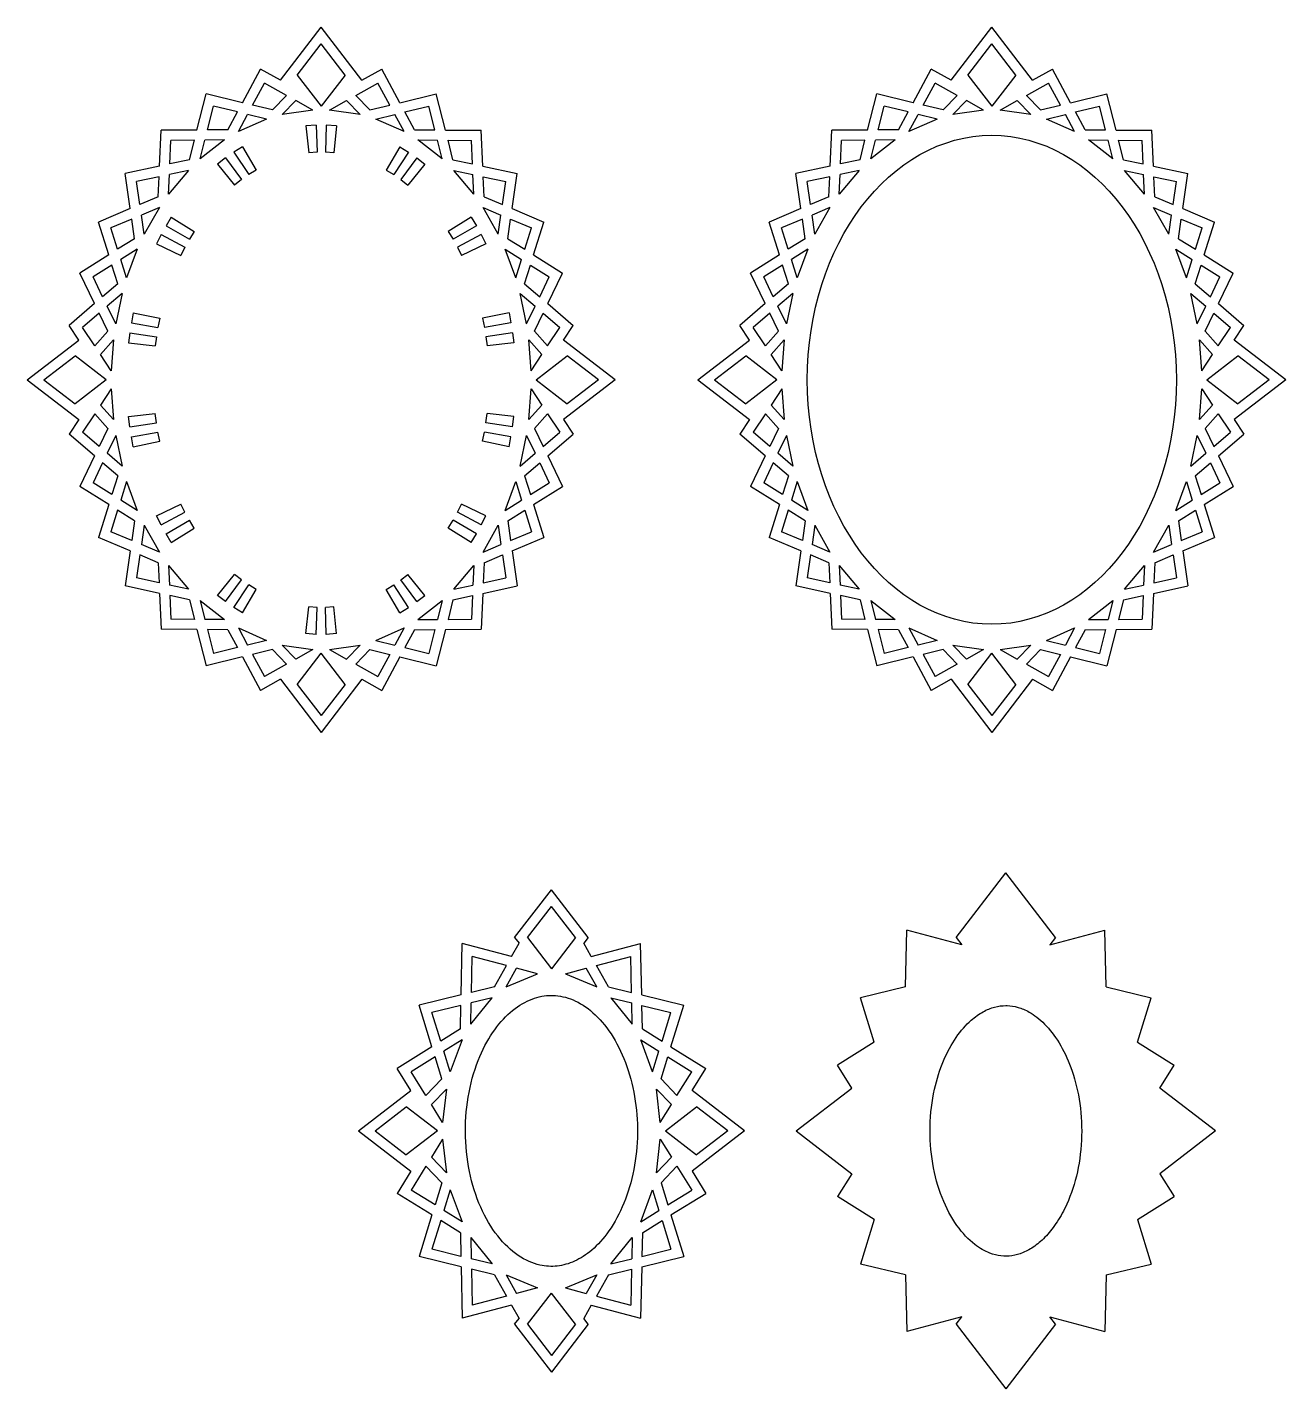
# Model space of a CAD drawing. Extents: x -335 to 183, y -401 to -130.
# Drawn here: x -334.8 to -87.7, y -401 to -133.7 of the extents above; entities that cross this region are included whole.
import ezdxf

# ---------------------------------------------------------------- set-up
doc = ezdxf.new("R2010")
doc.units = 0
doc.layers.get('0').update_dxf_attribs({"linetype": 'CONTINUOUS'})

msp = doc.modelspace()

# ---------------------------------------------------------------- linework, layer by layer
for p, q in [((-285.12, -144.06), (-277.1, -133.66)), ((-269.09, -144.06), (-277.1, -133.66)), ((-153.44, -144.06), (-145.43, -133.66)), ((-137.41, -144.06), (-145.43, -133.66)), ((-281.82, -143.05), (-277.1, -136.93)), ((-272.39, -143.05), (-277.1, -136.93)), ((-150.14, -143.05), (-145.43, -136.93)), ((-140.71, -143.05), (-145.43, -136.93)), ((-292.57, -148.47), (-289, -141.88)), ((-285.12, -144.06), (-289, -141.88)), ((-281.82, -143.05), (-277.1, -149.17)), ((-272.39, -143.05), (-277.1, -149.17)), ((-269.09, -144.06), (-265.21, -141.88)), ((-261.64, -148.47), (-265.21, -141.88)), ((-160.89, -148.47), (-157.33, -141.88)), ((-153.44, -144.06), (-157.33, -141.88)), ((-150.14, -143.05), (-145.43, -149.17)), ((-140.71, -143.05), (-145.43, -149.17)), ((-137.41, -144.06), (-133.53, -141.88)), ((-129.96, -148.47), (-133.53, -141.88)), ((-301.5, -153.84), (-299.69, -146.75)), ((-292.57, -148.47), (-299.69, -146.75)), ((-290.56, -148.96), (-288.21, -144.62)), ((-283.9, -147.03), (-288.21, -144.62)), ((-286.68, -149.9), (-283.9, -147.03)), ((-270.31, -147.03), (-266, -144.62)), ((-267.53, -149.9), (-270.31, -147.03)), ((-263.65, -148.96), (-266, -144.62)), ((-261.64, -148.47), (-254.52, -146.75)), ((-252.71, -153.84), (-254.52, -146.75)), ((-169.82, -153.84), (-168.01, -146.75)), ((-160.89, -148.47), (-168.01, -146.75)), ((-158.88, -148.96), (-156.53, -144.62)), ((-152.22, -147.03), (-156.53, -144.62)), ((-155, -149.9), (-152.22, -147.03)), ((-138.63, -147.03), (-134.32, -144.62)), ((-135.85, -149.9), (-138.63, -147.03)), ((-131.97, -148.96), (-134.32, -144.62)), ((-129.96, -148.47), (-122.84, -146.75)), ((-121.04, -153.84), (-122.84, -146.75)), ((-299.43, -153.82), (-298.24, -149.16)), ((-293.56, -150.29), (-298.24, -149.16)), ((-286.68, -149.9), (-290.56, -148.96)), ((-284.75, -150.79), (-282.1, -148.05)), ((-278.75, -149.92), (-282.1, -148.05)), ((-275.46, -149.92), (-272.11, -148.05)), ((-269.46, -150.79), (-272.11, -148.05)), ((-267.53, -149.9), (-263.65, -148.96)), ((-260.65, -150.29), (-255.97, -149.16)), ((-254.78, -153.82), (-255.97, -149.16)), ((-167.75, -153.82), (-166.56, -149.16)), ((-161.88, -150.29), (-166.56, -149.16)), ((-155, -149.9), (-158.88, -148.96)), ((-153.07, -150.79), (-150.42, -148.05)), ((-147.08, -149.92), (-150.42, -148.05)), ((-143.78, -149.92), (-140.43, -148.05)), ((-137.78, -150.79), (-140.43, -148.05)), ((-135.85, -149.9), (-131.97, -148.96)), ((-128.97, -150.29), (-124.29, -149.16)), ((-123.1, -153.82), (-124.29, -149.16)), ((-295.45, -153.78), (-293.56, -150.29)), ((-293.37, -154.14), (-291.55, -150.78)), ((-287.82, -151.69), (-293.37, -154.14)), ((-287.82, -151.69), (-291.55, -150.78)), ((-278.75, -149.92), (-284.75, -150.79)), ((-269.46, -150.79), (-275.46, -149.92)), ((-266.39, -151.69), (-262.66, -150.78)), ((-260.84, -154.14), (-266.39, -151.69)), ((-260.84, -154.14), (-262.66, -150.78)), ((-258.76, -153.78), (-260.65, -150.29)), ((-163.77, -153.78), (-161.88, -150.29)), ((-161.69, -154.14), (-159.87, -150.78)), ((-156.14, -151.69), (-161.69, -154.14)), ((-156.14, -151.69), (-159.87, -150.78)), ((-147.08, -149.92), (-153.07, -150.79)), ((-137.78, -150.79), (-143.78, -149.92)), ((-134.71, -151.69), (-130.98, -150.78)), ((-129.16, -154.14), (-134.71, -151.69)), ((-129.16, -154.14), (-130.98, -150.78)), ((-127.08, -153.78), (-128.97, -150.29)), ((-308.84, -160.94), (-308.53, -153.9)), ((-301.5, -153.84), (-308.53, -153.9)), ((-295.45, -153.78), (-299.43, -153.82)), ((-278.1, -152.89), (-280.1, -153.03)), ((-280.1, -153.03), (-279.56, -158.3)), ((-278.1, -152.89), (-277.92, -158.19)), ((-276.1, -152.89), (-276.28, -158.19)), ((-274.1, -153.03), (-276.1, -152.89)), ((-274.1, -153.03), (-274.64, -158.3)), ((-258.76, -153.78), (-254.78, -153.82)), ((-252.71, -153.84), (-245.68, -153.9)), ((-245.37, -160.94), (-245.68, -153.9)), ((-177.16, -160.94), (-176.85, -153.9)), ((-169.82, -153.84), (-176.85, -153.9)), ((-163.77, -153.78), (-167.75, -153.82)), ((-127.08, -153.78), (-123.1, -153.82)), ((-121.04, -153.84), (-114, -153.9)), ((-113.69, -160.94), (-114, -153.9)), ((-306.82, -160.51), (-306.62, -155.88)), ((-302.01, -155.84), (-306.62, -155.88)), ((-302.98, -159.67), (-302.01, -155.84)), ((-296.08, -155.79), (-300.88, -159.52)), ((-300.88, -159.52), (-299.94, -155.82)), ((-296.08, -155.79), (-299.94, -155.82)), ((-292.53, -157.11), (-294.24, -158.17)), ((-292.53, -157.11), (-289.88, -161.71)), ((-261.68, -157.11), (-264.32, -161.71)), ((-261.68, -157.11), (-259.97, -158.17)), ((-258.12, -155.79), (-254.27, -155.82)), ((-253.33, -159.52), (-258.12, -155.79)), ((-253.33, -159.52), (-254.27, -155.82)), ((-252.2, -155.84), (-247.59, -155.88)), ((-251.23, -159.67), (-252.2, -155.84)), ((-247.39, -160.51), (-247.59, -155.88)), ((-175.14, -160.51), (-174.94, -155.88)), ((-170.33, -155.84), (-174.94, -155.88)), ((-171.3, -159.67), (-170.33, -155.84)), ((-164.41, -155.79), (-169.2, -159.52)), ((-169.2, -159.52), (-168.26, -155.82)), ((-164.41, -155.79), (-168.26, -155.82)), ((-126.45, -155.79), (-122.59, -155.82)), ((-121.65, -159.52), (-126.45, -155.79)), ((-121.65, -159.52), (-122.59, -155.82)), ((-119.55, -159.67), (-120.53, -155.84)), ((-120.53, -155.84), (-115.92, -155.88)), ((-115.71, -160.51), (-115.92, -155.88)), ((-302.98, -159.67), (-306.82, -160.51)), ((-295.89, -159.31), (-297.47, -160.54)), ((-295.89, -159.31), (-292.74, -163.58)), ((-294.24, -158.17), (-291.34, -162.6)), ((-277.92, -158.19), (-279.56, -158.3)), ((-274.64, -158.3), (-276.28, -158.19)), ((-259.97, -158.17), (-262.87, -162.6)), ((-258.32, -159.31), (-261.46, -163.58)), ((-258.32, -159.31), (-256.74, -160.54)), ((-251.23, -159.67), (-247.39, -160.51)), ((-171.3, -159.67), (-175.14, -160.51)), ((-119.55, -159.67), (-115.71, -160.51)), ((-308.84, -160.94), (-315.59, -162.41)), ((-314.6, -169.28), (-315.59, -162.41)), ((-308.93, -163.01), (-313.34, -163.97)), ((-309.11, -166.96), (-308.93, -163.01)), ((-303.18, -161.76), (-307.08, -166.42)), ((-307.08, -166.42), (-306.91, -162.57)), ((-303.18, -161.76), (-306.91, -162.57)), ((-297.47, -160.54), (-294.1, -164.64)), ((-289.88, -161.71), (-291.34, -162.6)), ((-264.32, -161.71), (-262.87, -162.6)), ((-256.74, -160.54), (-260.1, -164.64)), ((-251.03, -161.76), (-247.3, -162.57)), ((-247.13, -166.42), (-251.03, -161.76)), ((-247.13, -166.42), (-247.3, -162.57)), ((-245.37, -160.94), (-238.62, -162.41)), ((-245.28, -163.01), (-240.87, -163.97)), ((-245.1, -166.96), (-245.28, -163.01)), ((-239.61, -169.28), (-238.62, -162.41)), ((-177.16, -160.94), (-183.91, -162.41)), ((-182.93, -169.28), (-183.91, -162.41)), ((-177.25, -163.01), (-181.66, -163.97)), ((-177.43, -166.96), (-177.25, -163.01)), ((-171.5, -161.76), (-175.4, -166.42)), ((-175.4, -166.42), (-175.23, -162.57)), ((-171.5, -161.76), (-175.23, -162.57)), ((-119.35, -161.76), (-115.62, -162.57)), ((-115.45, -166.42), (-119.35, -161.76)), ((-115.45, -166.42), (-115.62, -162.57)), ((-113.69, -160.94), (-106.95, -162.41)), ((-113.42, -166.96), (-113.6, -163.01)), ((-113.6, -163.01), (-109.19, -163.97)), ((-107.93, -169.28), (-106.95, -162.41)), ((-312.7, -168.48), (-313.34, -163.97)), ((-292.74, -163.58), (-294.1, -164.64)), ((-261.46, -163.58), (-260.1, -164.64)), ((-241.51, -168.48), (-240.87, -163.97)), ((-181.02, -168.48), (-181.66, -163.97)), ((-109.83, -168.48), (-109.19, -163.97)), ((-309.11, -166.96), (-312.7, -168.48)), ((-245.1, -166.96), (-241.51, -168.48)), ((-177.43, -166.96), (-181.02, -168.48)), ((-113.42, -166.96), (-109.83, -168.48)), ((-314.6, -169.28), (-320.84, -171.92)), ((-308.88, -169.04), (-312.41, -170.53)), ((-311.87, -174.31), (-312.41, -170.53)), ((-308.88, -169.04), (-311.87, -174.31)), ((-306.53, -170.93), (-307.57, -172.65)), ((-306.53, -170.93), (-302.06, -173.77)), ((-247.67, -170.93), (-252.15, -173.77)), ((-247.67, -170.93), (-246.64, -172.65)), ((-245.33, -169.04), (-241.8, -170.53)), ((-242.34, -174.31), (-245.33, -169.04)), ((-242.34, -174.31), (-241.8, -170.53)), ((-239.61, -169.28), (-233.37, -171.92)), ((-182.93, -169.28), (-189.16, -171.92)), ((-177.2, -169.04), (-180.73, -170.53)), ((-180.19, -174.31), (-180.73, -170.53)), ((-177.2, -169.04), (-180.19, -174.31)), ((-113.65, -169.04), (-110.13, -170.53)), ((-110.67, -174.31), (-113.65, -169.04)), ((-110.67, -174.31), (-110.13, -170.53)), ((-107.93, -169.28), (-101.69, -171.92)), ((-318.82, -178.37), (-320.84, -171.92)), ((-314.31, -171.33), (-318.39, -173.05)), ((-317.07, -177.27), (-318.39, -173.05)), ((-313.76, -175.2), (-314.31, -171.33)), ((-307.57, -172.65), (-302.98, -175.3)), ((-302.06, -173.77), (-302.98, -175.3)), ((-252.15, -173.77), (-251.22, -175.3)), ((-246.64, -172.65), (-251.22, -175.3)), ((-240.45, -175.2), (-239.9, -171.33)), ((-239.9, -171.33), (-235.82, -173.05)), ((-237.14, -177.27), (-235.82, -173.05)), ((-235.39, -178.37), (-233.37, -171.92)), ((-187.14, -178.37), (-189.16, -171.92)), ((-182.63, -171.33), (-186.71, -173.05)), ((-185.39, -177.27), (-186.71, -173.05)), ((-182.08, -175.2), (-182.63, -171.33)), ((-108.77, -175.2), (-108.22, -171.33)), ((-108.22, -171.33), (-104.14, -173.05)), ((-105.46, -177.27), (-104.14, -173.05)), ((-103.71, -178.37), (-101.69, -171.92)), ((-313.76, -175.2), (-317.07, -177.27)), ((-308.54, -174.39), (-309.44, -176.18)), ((-309.44, -176.18), (-304.67, -178.48)), ((-308.54, -174.39), (-303.85, -176.87)), ((-245.67, -174.39), (-250.35, -176.87)), ((-244.76, -176.18), (-249.54, -178.48)), ((-245.67, -174.39), (-244.76, -176.18)), ((-240.45, -175.2), (-237.14, -177.27)), ((-182.08, -175.2), (-185.39, -177.27)), ((-108.77, -175.2), (-105.46, -177.27)), ((-318.82, -178.37), (-324.48, -181.93)), ((-313.21, -177.21), (-316.45, -179.25)), ((-313.21, -177.21), (-315.31, -182.9)), ((-303.85, -176.87), (-304.67, -178.48)), ((-250.35, -176.87), (-249.54, -178.48)), ((-241, -177.21), (-237.76, -179.25)), ((-238.9, -182.9), (-241, -177.21)), ((-235.39, -178.37), (-229.73, -181.93)), ((-187.14, -178.37), (-192.8, -181.93)), ((-181.53, -177.21), (-184.77, -179.25)), ((-181.53, -177.21), (-183.63, -182.9)), ((-109.32, -177.21), (-106.08, -179.25)), ((-107.22, -182.9), (-109.32, -177.21)), ((-103.71, -178.37), (-98.05, -181.93)), ((-318.2, -180.35), (-321.9, -182.67)), ((-317.04, -184.05), (-318.2, -180.35)), ((-315.31, -182.9), (-316.45, -179.25)), ((-238.9, -182.9), (-237.76, -179.25)), ((-237.16, -184.05), (-236.01, -180.35)), ((-236.01, -180.35), (-232.31, -182.67)), ((-186.52, -180.35), (-190.22, -182.67)), ((-185.37, -184.05), (-186.52, -180.35)), ((-183.63, -182.9), (-184.77, -179.25)), ((-107.22, -182.9), (-106.08, -179.25)), ((-105.49, -184.05), (-104.33, -180.35)), ((-104.33, -180.35), (-100.63, -182.67)), ((-321.59, -187.93), (-324.48, -181.93)), ((-320.01, -186.59), (-321.9, -182.67)), ((-317.04, -184.05), (-320.01, -186.59)), ((-237.16, -184.05), (-234.2, -186.59)), ((-234.2, -186.59), (-232.31, -182.67)), ((-232.62, -187.93), (-229.73, -181.93)), ((-189.91, -187.93), (-192.8, -181.93)), ((-188.34, -186.59), (-190.22, -182.67)), ((-185.37, -184.05), (-188.34, -186.59)), ((-105.49, -184.05), (-102.52, -186.59)), ((-102.52, -186.59), (-100.63, -182.67)), ((-100.95, -187.93), (-98.05, -181.93)), ((-316.19, -185.95), (-319.12, -188.45)), ((-316.19, -185.95), (-317.45, -191.91)), ((-238.02, -185.95), (-235.09, -188.45)), ((-236.76, -191.91), (-238.02, -185.95)), ((-184.51, -185.95), (-187.44, -188.45)), ((-184.51, -185.95), (-185.77, -191.91)), ((-106.34, -185.95), (-103.42, -188.45)), ((-105.08, -191.91), (-106.34, -185.95)), ((-321.59, -187.93), (-326.61, -192.22)), ((-320.69, -189.8), (-323.96, -192.59)), ((-319, -193.31), (-320.69, -189.8)), ((-317.45, -191.91), (-319.12, -188.45)), ((-313.99, -189.74), (-314.37, -191.7)), ((-313.99, -189.74), (-308.8, -190.81)), ((-240.21, -189.74), (-245.4, -190.81)), ((-240.21, -189.74), (-239.84, -191.7)), ((-236.76, -191.91), (-235.09, -188.45)), ((-235.21, -193.31), (-233.52, -189.8)), ((-233.52, -189.8), (-230.25, -192.59)), ((-232.62, -187.93), (-227.6, -192.22)), ((-189.91, -187.93), (-194.93, -192.22)), ((-189.01, -189.8), (-192.28, -192.59)), ((-187.32, -193.31), (-189.01, -189.8)), ((-185.77, -191.91), (-187.44, -188.45)), ((-105.08, -191.91), (-103.42, -188.45)), ((-103.53, -193.31), (-101.84, -189.8)), ((-101.84, -189.8), (-98.57, -192.59)), ((-100.95, -187.93), (-95.93, -192.22)), ((-324.7, -195.09), (-326.61, -192.22)), ((-314.37, -191.7), (-309.15, -192.61)), ((-308.8, -190.81), (-309.15, -192.61)), ((-245.4, -190.81), (-245.06, -192.61)), ((-239.84, -191.7), (-245.06, -192.61)), ((-229.51, -195.09), (-227.6, -192.22)), ((-193.03, -195.09), (-194.93, -192.22)), ((-97.83, -195.09), (-95.93, -192.22)), ((-334.82, -202.89), (-324.7, -195.09)), ((-321.57, -196.2), (-323.96, -192.59)), ((-319, -193.31), (-321.57, -196.2)), ((-317.89, -195.07), (-320.43, -197.92)), ((-317.89, -195.07), (-318.31, -201.12)), ((-314.68, -193.68), (-314.93, -195.66)), ((-314.68, -193.68), (-309.44, -194.43)), ((-309.44, -194.43), (-309.67, -196.25)), ((-239.52, -193.68), (-244.77, -194.43)), ((-244.77, -194.43), (-244.54, -196.25)), ((-239.52, -193.68), (-239.27, -195.66)), ((-236.32, -195.07), (-233.78, -197.92)), ((-235.9, -201.12), (-236.32, -195.07)), ((-235.21, -193.31), (-232.64, -196.2)), ((-232.64, -196.2), (-230.25, -192.59)), ((-219.39, -202.89), (-229.51, -195.09)), ((-203.14, -202.89), (-193.03, -195.09)), ((-189.89, -196.2), (-192.28, -192.59)), ((-187.32, -193.31), (-189.89, -196.2)), ((-186.21, -195.07), (-188.75, -197.92)), ((-186.21, -195.07), (-186.64, -201.12)), ((-104.64, -195.07), (-102.1, -197.92)), ((-104.22, -201.12), (-104.64, -195.07)), ((-103.53, -193.31), (-100.96, -196.2)), ((-100.96, -196.2), (-98.57, -192.59)), ((-87.71, -202.89), (-97.83, -195.09)), ((-314.93, -195.66), (-309.67, -196.25)), ((-239.27, -195.66), (-244.54, -196.25)), ((-331.54, -202.89), (-325.42, -198.17)), ((-319.31, -202.89), (-325.42, -198.17)), ((-318.31, -201.12), (-320.43, -197.92)), ((-235.9, -201.12), (-233.78, -197.92)), ((-234.9, -202.89), (-228.78, -198.17)), ((-222.67, -202.89), (-228.78, -198.17)), ((-199.86, -202.89), (-193.75, -198.17)), ((-187.63, -202.89), (-193.75, -198.17)), ((-186.64, -201.12), (-188.75, -197.92)), ((-104.22, -201.12), (-102.1, -197.92)), ((-103.22, -202.89), (-97.11, -198.17)), ((-90.99, -202.89), (-97.11, -198.17)), ((-334.82, -202.89), (-324.7, -210.68)), ((-331.54, -202.89), (-325.42, -207.6)), ((-319.31, -202.89), (-325.42, -207.6)), ((-234.9, -202.89), (-228.78, -207.6)), ((-219.39, -202.89), (-229.51, -210.68)), ((-222.67, -202.89), (-228.78, -207.6)), ((-203.14, -202.89), (-193.03, -210.68)), ((-199.86, -202.89), (-193.75, -207.6)), ((-187.63, -202.89), (-193.75, -207.6)), ((-103.22, -202.89), (-97.11, -207.6)), ((-87.71, -202.89), (-97.83, -210.68)), ((-90.99, -202.89), (-97.11, -207.6)), ((-318.31, -204.66), (-320.43, -207.85)), ((-318.31, -204.66), (-317.89, -210.7)), ((-236.32, -210.7), (-235.9, -204.66)), ((-235.9, -204.66), (-233.78, -207.85)), ((-186.64, -204.66), (-188.75, -207.85)), ((-186.64, -204.66), (-186.21, -210.7)), ((-104.64, -210.7), (-104.22, -204.66)), ((-104.22, -204.66), (-102.1, -207.85)), ((-317.89, -210.7), (-320.43, -207.85)), ((-236.32, -210.7), (-233.78, -207.85)), ((-186.21, -210.7), (-188.75, -207.85)), ((-104.64, -210.7), (-102.1, -207.85)), ((-324.7, -210.68), (-326.61, -213.55)), ((-321.57, -209.57), (-323.96, -213.18)), ((-319, -212.47), (-321.57, -209.57)), ((-314.93, -210.11), (-309.67, -209.53)), ((-314.68, -212.1), (-314.93, -210.11)), ((-309.44, -211.35), (-309.67, -209.53)), ((-244.77, -211.35), (-244.54, -209.53)), ((-239.27, -210.11), (-244.54, -209.53)), ((-239.52, -212.1), (-239.27, -210.11)), ((-235.21, -212.47), (-232.64, -209.57)), ((-232.64, -209.57), (-230.25, -213.18)), ((-229.51, -210.68), (-227.6, -213.55)), ((-193.03, -210.68), (-194.93, -213.55)), ((-189.89, -209.57), (-192.28, -213.18)), ((-187.32, -212.47), (-189.89, -209.57)), ((-103.53, -212.47), (-100.96, -209.57)), ((-100.96, -209.57), (-98.57, -213.18)), ((-97.83, -210.68), (-95.93, -213.55)), ((-321.59, -217.84), (-326.61, -213.55)), ((-320.69, -215.98), (-323.96, -213.18)), ((-319, -212.47), (-320.69, -215.98)), ((-317.45, -213.86), (-319.12, -217.32)), ((-317.45, -213.86), (-316.19, -219.82)), ((-314.68, -212.1), (-309.44, -211.35)), ((-314.37, -214.07), (-309.15, -213.16)), ((-308.8, -214.96), (-309.15, -213.16)), ((-245.4, -214.96), (-245.06, -213.16)), ((-239.84, -214.07), (-245.06, -213.16)), ((-239.52, -212.1), (-244.77, -211.35)), ((-238.02, -219.82), (-236.76, -213.86)), ((-236.76, -213.86), (-235.09, -217.32)), ((-235.21, -212.47), (-233.52, -215.98)), ((-233.52, -215.98), (-230.25, -213.18)), ((-232.62, -217.84), (-227.6, -213.55)), ((-189.91, -217.84), (-194.93, -213.55)), ((-189.01, -215.98), (-192.28, -213.18)), ((-187.32, -212.47), (-189.01, -215.98)), ((-185.77, -213.86), (-187.44, -217.32)), ((-185.77, -213.86), (-184.51, -219.82)), ((-106.34, -219.82), (-105.08, -213.86)), ((-105.08, -213.86), (-103.42, -217.32)), ((-103.53, -212.47), (-101.84, -215.98)), ((-101.84, -215.98), (-98.57, -213.18)), ((-100.95, -217.84), (-95.93, -213.55)), ((-313.99, -216.04), (-314.37, -214.07)), ((-313.99, -216.04), (-308.8, -214.96)), ((-240.21, -216.04), (-245.4, -214.96)), ((-240.21, -216.04), (-239.84, -214.07)), ((-321.59, -217.84), (-324.48, -223.84)), ((-320.01, -219.18), (-321.9, -223.1)), ((-317.04, -221.72), (-320.01, -219.18)), ((-316.19, -219.82), (-319.12, -217.32)), ((-238.02, -219.82), (-235.09, -217.32)), ((-237.16, -221.72), (-234.2, -219.18)), ((-234.2, -219.18), (-232.31, -223.1)), ((-232.62, -217.84), (-229.73, -223.84)), ((-189.91, -217.84), (-192.8, -223.84)), ((-188.34, -219.18), (-190.22, -223.1)), ((-185.37, -221.72), (-188.34, -219.18)), ((-184.51, -219.82), (-187.44, -217.32)), ((-106.34, -219.82), (-103.42, -217.32)), ((-105.49, -221.72), (-102.52, -219.18)), ((-102.52, -219.18), (-100.63, -223.1)), ((-100.95, -217.84), (-98.05, -223.84)), ((-317.04, -221.72), (-318.2, -225.42)), ((-237.16, -221.72), (-236.01, -225.42)), ((-185.37, -221.72), (-186.52, -225.42)), ((-105.49, -221.72), (-104.33, -225.42)), ((-318.82, -227.4), (-324.48, -223.84)), ((-318.2, -225.42), (-321.9, -223.1)), ((-315.31, -222.88), (-316.45, -226.52)), ((-315.31, -222.88), (-313.21, -228.56)), ((-241, -228.56), (-238.9, -222.88)), ((-238.9, -222.88), (-237.76, -226.52)), ((-236.01, -225.42), (-232.31, -223.1)), ((-235.39, -227.4), (-229.73, -223.84)), ((-187.14, -227.4), (-192.8, -223.84)), ((-186.52, -225.42), (-190.22, -223.1)), ((-183.63, -222.88), (-184.77, -226.52)), ((-183.63, -222.88), (-181.53, -228.56)), ((-109.32, -228.56), (-107.22, -222.88)), ((-107.22, -222.88), (-106.08, -226.52)), ((-104.33, -225.42), (-100.63, -223.1)), ((-103.71, -227.4), (-98.05, -223.84)), ((-313.21, -228.56), (-316.45, -226.52)), ((-241, -228.56), (-237.76, -226.52)), ((-181.53, -228.56), (-184.77, -226.52)), ((-109.32, -228.56), (-106.08, -226.52)), ((-318.82, -227.4), (-320.84, -233.85)), ((-317.07, -228.5), (-318.39, -232.72)), ((-313.76, -230.58), (-317.07, -228.5)), ((-309.44, -229.59), (-304.67, -227.29)), ((-308.54, -231.38), (-309.44, -229.59)), ((-308.54, -231.38), (-303.85, -228.9)), ((-303.85, -228.9), (-304.67, -227.29)), ((-250.35, -228.9), (-249.54, -227.29)), ((-245.67, -231.38), (-250.35, -228.9)), ((-244.76, -229.59), (-249.54, -227.29)), ((-245.67, -231.38), (-244.76, -229.59)), ((-240.45, -230.58), (-237.14, -228.5)), ((-237.14, -228.5), (-235.82, -232.72)), ((-235.39, -227.4), (-233.37, -233.85)), ((-187.14, -227.4), (-189.16, -233.85)), ((-185.39, -228.5), (-186.71, -232.72)), ((-182.08, -230.58), (-185.39, -228.5)), ((-108.77, -230.58), (-105.46, -228.5)), ((-105.46, -228.5), (-104.14, -232.72)), ((-103.71, -227.4), (-101.69, -233.85)), ((-313.76, -230.58), (-314.31, -234.44)), ((-311.87, -231.47), (-312.41, -235.25)), ((-311.87, -231.47), (-308.88, -236.74)), ((-307.57, -233.13), (-302.98, -230.47)), ((-306.53, -234.84), (-302.06, -232)), ((-302.06, -232), (-302.98, -230.47)), ((-252.15, -232), (-251.22, -230.47)), ((-247.67, -234.84), (-252.15, -232)), ((-246.64, -233.13), (-251.22, -230.47)), ((-245.33, -236.74), (-242.34, -231.47)), ((-242.34, -231.47), (-241.8, -235.25)), ((-240.45, -230.58), (-239.9, -234.44)), ((-182.08, -230.58), (-182.63, -234.44)), ((-180.19, -231.47), (-180.73, -235.25)), ((-180.19, -231.47), (-177.2, -236.74)), ((-113.65, -236.74), (-110.67, -231.47)), ((-110.67, -231.47), (-110.13, -235.25)), ((-108.77, -230.58), (-108.22, -234.44)), ((-314.6, -236.49), (-320.84, -233.85)), ((-314.31, -234.44), (-318.39, -232.72)), ((-308.88, -236.74), (-312.41, -235.25)), ((-306.53, -234.84), (-307.57, -233.13)), ((-247.67, -234.84), (-246.64, -233.13)), ((-245.33, -236.74), (-241.8, -235.25)), ((-239.9, -234.44), (-235.82, -232.72)), ((-239.61, -236.49), (-233.37, -233.85)), ((-182.93, -236.49), (-189.16, -233.85)), ((-182.63, -234.44), (-186.71, -232.72)), ((-177.2, -236.74), (-180.73, -235.25)), ((-113.65, -236.74), (-110.13, -235.25)), ((-108.22, -234.44), (-104.14, -232.72)), ((-107.93, -236.49), (-101.69, -233.85)), ((-314.6, -236.49), (-315.59, -243.36)), ((-312.7, -237.29), (-313.34, -241.8)), ((-309.11, -238.81), (-312.7, -237.29)), ((-245.1, -238.81), (-241.51, -237.29)), ((-241.51, -237.29), (-240.87, -241.8)), ((-239.61, -236.49), (-238.62, -243.36)), ((-182.93, -236.49), (-183.91, -243.36)), ((-181.02, -237.29), (-181.66, -241.8)), ((-177.43, -238.81), (-181.02, -237.29)), ((-113.42, -238.81), (-109.83, -237.29)), ((-109.83, -237.29), (-109.19, -241.8)), ((-107.93, -236.49), (-106.95, -243.36)), ((-309.11, -238.81), (-308.93, -242.76)), ((-307.08, -239.35), (-306.91, -243.2)), ((-307.08, -239.35), (-303.18, -244.01)), ((-251.03, -244.01), (-247.13, -239.35)), ((-247.13, -239.35), (-247.3, -243.2)), ((-245.1, -238.81), (-245.28, -242.76)), ((-177.43, -238.81), (-177.25, -242.76)), ((-175.4, -239.35), (-175.23, -243.2)), ((-175.4, -239.35), (-171.5, -244.01)), ((-119.35, -244.01), (-115.45, -239.35)), ((-115.45, -239.35), (-115.62, -243.2)), ((-113.42, -238.81), (-113.6, -242.76)), ((-308.93, -242.76), (-313.34, -241.8)), ((-303.18, -244.01), (-306.91, -243.2)), ((-297.47, -245.23), (-294.1, -241.14)), ((-295.89, -246.46), (-292.74, -242.19)), ((-294.24, -247.61), (-291.34, -243.17)), ((-292.74, -242.19), (-294.1, -241.14)), ((-289.88, -244.07), (-291.34, -243.17)), ((-264.32, -244.07), (-262.87, -243.17)), ((-259.97, -247.61), (-262.87, -243.17)), ((-261.46, -242.19), (-260.1, -241.14)), ((-258.32, -246.46), (-261.46, -242.19)), ((-256.74, -245.23), (-260.1, -241.14)), ((-251.03, -244.01), (-247.3, -243.2)), ((-245.28, -242.76), (-240.87, -241.8)), ((-177.25, -242.76), (-181.66, -241.8)), ((-171.5, -244.01), (-175.23, -243.2)), ((-119.35, -244.01), (-115.62, -243.2)), ((-113.6, -242.76), (-109.19, -241.8)), ((-308.84, -244.83), (-315.59, -243.36)), ((-308.84, -244.83), (-308.53, -251.87)), ((-302.98, -246.1), (-306.82, -245.27)), ((-306.82, -245.27), (-306.62, -249.89)), ((-295.89, -246.46), (-297.47, -245.23)), ((-292.53, -248.66), (-289.88, -244.07)), ((-261.68, -248.66), (-264.32, -244.07)), ((-258.32, -246.46), (-256.74, -245.23)), ((-251.23, -246.1), (-247.39, -245.27)), ((-247.39, -245.27), (-247.59, -249.89)), ((-245.37, -244.83), (-245.68, -251.87)), ((-245.37, -244.83), (-238.62, -243.36)), ((-177.16, -244.83), (-183.91, -243.36)), ((-177.16, -244.83), (-176.85, -251.87)), ((-175.14, -245.27), (-174.94, -249.89)), ((-171.3, -246.1), (-175.14, -245.27)), ((-119.55, -246.1), (-115.71, -245.27)), ((-115.71, -245.27), (-115.92, -249.89)), ((-113.69, -244.83), (-114, -251.87)), ((-113.69, -244.83), (-106.95, -243.36)), ((-302.98, -246.1), (-302.01, -249.93)), ((-300.88, -246.25), (-299.94, -249.95)), ((-300.88, -246.25), (-296.08, -249.98)), ((-292.53, -248.66), (-294.24, -247.61)), ((-280.1, -252.74), (-279.56, -247.47)), ((-277.92, -247.58), (-279.56, -247.47)), ((-278.1, -252.88), (-277.92, -247.58)), ((-274.64, -247.47), (-276.28, -247.58)), ((-276.1, -252.88), (-276.28, -247.58)), ((-274.1, -252.74), (-274.64, -247.47)), ((-261.68, -248.66), (-259.97, -247.61)), ((-258.12, -249.98), (-253.33, -246.25)), ((-253.33, -246.25), (-254.27, -249.95)), ((-251.23, -246.1), (-252.2, -249.93)), ((-171.3, -246.1), (-170.33, -249.93)), ((-169.2, -246.25), (-168.26, -249.95)), ((-169.2, -246.25), (-164.41, -249.98)), ((-126.45, -249.98), (-121.65, -246.25)), ((-121.65, -246.25), (-122.59, -249.95)), ((-119.55, -246.1), (-120.53, -249.93)), ((-302.01, -249.93), (-306.62, -249.89)), ((-296.08, -249.98), (-299.94, -249.95)), ((-258.12, -249.98), (-254.27, -249.95)), ((-252.2, -249.93), (-247.59, -249.89)), ((-170.33, -249.93), (-174.94, -249.89)), ((-164.41, -249.98), (-168.26, -249.95)), ((-126.45, -249.98), (-122.59, -249.95)), ((-120.53, -249.93), (-115.92, -249.89)), ((-301.5, -251.94), (-308.53, -251.87)), ((-301.5, -251.94), (-299.69, -259.03)), ((-299.43, -251.95), (-298.24, -256.62)), ((-295.45, -251.99), (-299.43, -251.95)), ((-295.45, -251.99), (-293.56, -255.48)), ((-293.37, -251.63), (-291.55, -254.99)), ((-293.37, -251.63), (-287.82, -254.09)), ((-278.1, -252.88), (-280.1, -252.74)), ((-274.1, -252.74), (-276.1, -252.88)), ((-266.39, -254.09), (-260.84, -251.63)), ((-260.84, -251.63), (-262.66, -254.99)), ((-258.76, -251.99), (-260.65, -255.48)), ((-258.76, -251.99), (-254.78, -251.95)), ((-254.78, -251.95), (-255.97, -256.62)), ((-252.71, -251.94), (-254.52, -259.03)), ((-252.71, -251.94), (-245.68, -251.87)), ((-169.82, -251.94), (-176.85, -251.87)), ((-169.82, -251.94), (-168.01, -259.03)), ((-167.75, -251.95), (-166.56, -256.62)), ((-163.77, -251.99), (-167.75, -251.95)), ((-163.77, -251.99), (-161.88, -255.48)), ((-161.69, -251.63), (-159.87, -254.99)), ((-161.69, -251.63), (-156.14, -254.09)), ((-134.71, -254.09), (-129.16, -251.63)), ((-129.16, -251.63), (-130.98, -254.99)), ((-127.08, -251.99), (-128.97, -255.48)), ((-127.08, -251.99), (-123.1, -251.95)), ((-123.1, -251.95), (-124.29, -256.62)), ((-121.04, -251.94), (-122.84, -259.03)), ((-121.04, -251.94), (-114, -251.87)), ((-293.56, -255.48), (-298.24, -256.62)), ((-287.82, -254.09), (-291.55, -254.99)), ((-286.68, -255.87), (-290.56, -256.81)), ((-286.68, -255.87), (-283.9, -258.74)), ((-284.75, -254.98), (-282.1, -257.73)), ((-284.75, -254.98), (-278.75, -255.85)), ((-278.75, -255.85), (-282.1, -257.73)), ((-281.82, -262.72), (-277.1, -256.6)), ((-272.39, -262.72), (-277.1, -256.6)), ((-275.46, -255.85), (-269.46, -254.98)), ((-275.46, -255.85), (-272.11, -257.73)), ((-269.46, -254.98), (-272.11, -257.73)), ((-267.53, -255.87), (-270.31, -258.74)), ((-267.53, -255.87), (-263.65, -256.81)), ((-266.39, -254.09), (-262.66, -254.99)), ((-260.65, -255.48), (-255.97, -256.62)), ((-161.88, -255.48), (-166.56, -256.62)), ((-156.14, -254.09), (-159.87, -254.99)), ((-155, -255.87), (-158.88, -256.81)), ((-155, -255.87), (-152.22, -258.74)), ((-153.07, -254.98), (-150.42, -257.73)), ((-153.07, -254.98), (-147.08, -255.85)), ((-147.08, -255.85), (-150.42, -257.73)), ((-150.14, -262.72), (-145.43, -256.6)), ((-140.71, -262.72), (-145.43, -256.6)), ((-143.78, -255.85), (-137.78, -254.98)), ((-143.78, -255.85), (-140.43, -257.73)), ((-137.78, -254.98), (-140.43, -257.73)), ((-135.85, -255.87), (-138.63, -258.74)), ((-135.85, -255.87), (-131.97, -256.81)), ((-134.71, -254.09), (-130.98, -254.99)), ((-128.97, -255.48), (-124.29, -256.62)), ((-292.57, -257.3), (-299.69, -259.03)), ((-292.57, -257.3), (-289, -263.89)), ((-290.56, -256.81), (-288.21, -261.15)), ((-283.9, -258.74), (-288.21, -261.15)), ((-270.31, -258.74), (-266, -261.15)), ((-263.65, -256.81), (-266, -261.15)), ((-261.64, -257.3), (-265.21, -263.89)), ((-261.64, -257.3), (-254.52, -259.03)), ((-160.89, -257.3), (-168.01, -259.03)), ((-160.89, -257.3), (-157.33, -263.89)), ((-158.88, -256.81), (-156.53, -261.15)), ((-152.22, -258.74), (-156.53, -261.15)), ((-138.63, -258.74), (-134.32, -261.15)), ((-131.97, -256.81), (-134.32, -261.15)), ((-129.96, -257.3), (-133.53, -263.89)), ((-129.96, -257.3), (-122.84, -259.03)), ((-285.12, -261.71), (-289, -263.89)), ((-285.12, -261.71), (-277.1, -272.12)), ((-269.09, -261.71), (-277.1, -272.12)), ((-269.09, -261.71), (-265.21, -263.89)), ((-153.44, -261.71), (-157.33, -263.89)), ((-153.44, -261.71), (-145.43, -272.12)), ((-137.41, -261.71), (-145.43, -272.12)), ((-137.41, -261.71), (-133.53, -263.89)), ((-281.82, -262.72), (-277.1, -268.84)), ((-272.39, -262.72), (-277.1, -268.84)), ((-150.14, -262.72), (-145.43, -268.84)), ((-140.71, -262.72), (-145.43, -268.84)), ((-152.43, -312.41), (-142.67, -299.74)), ((-132.91, -312.41), (-142.67, -299.74)), ((-239.13, -312.41), (-231.89, -303.02)), ((-224.65, -312.41), (-231.89, -303.02)), ((-236.6, -312.41), (-231.89, -306.29)), ((-227.18, -312.41), (-231.89, -306.29)), ((-239.13, -312.41), (-238.25, -313.55)), ((-236.6, -312.41), (-231.89, -318.53)), ((-227.18, -312.41), (-231.89, -318.53)), ((-224.65, -312.41), (-225.54, -313.55)), ((-162.36, -322.1), (-162.13, -311)), ((-151.33, -313.84), (-162.13, -311)), ((-152.43, -312.41), (-151.33, -313.84)), ((-134.01, -313.84), (-123.22, -311)), ((-132.91, -312.41), (-134.01, -313.84)), ((-122.98, -322.1), (-123.22, -311)), ((-249.61, -323.68), (-249.4, -313.58)), ((-239.71, -316.13), (-249.4, -313.58)), ((-239.71, -316.13), (-238.25, -313.55)), ((-224.07, -316.13), (-225.54, -313.55)), ((-224.07, -316.13), (-214.38, -313.58)), ((-214.17, -323.68), (-214.38, -313.58)), ((-247.6, -323.19), (-247.45, -316.16)), ((-240.73, -317.93), (-247.45, -316.16)), ((-243.09, -322.1), (-240.73, -317.93)), ((-223.06, -317.93), (-216.33, -316.16)), ((-220.69, -322.1), (-223.06, -317.93)), ((-216.18, -323.19), (-216.33, -316.16)), ((-240.78, -322.09), (-238.73, -318.46)), ((-240.78, -322.09), (-234.64, -319.54)), ((-234.64, -319.54), (-238.73, -318.46)), ((-229.15, -319.54), (-225.06, -318.46)), ((-229.15, -319.54), (-223, -322.09)), ((-223, -322.09), (-225.06, -318.46)), ((-243.09, -322.1), (-247.6, -323.19)), ((-220.69, -322.1), (-216.18, -323.19)), ((-162.36, -322.1), (-171.21, -324.24)), ((-122.98, -322.1), (-114.13, -324.24)), ((-249.61, -323.68), (-257.89, -325.68)), ((-255.36, -333.87), (-257.89, -325.68)), ((-249.66, -325.75), (-255.35, -327.12)), ((-249.75, -330.37), (-249.66, -325.75)), ((-247.73, -329.46), (-243.52, -324.26)), ((-247.73, -329.46), (-247.64, -325.26)), ((-243.52, -324.26), (-247.64, -325.26)), ((-220.26, -324.26), (-216.14, -325.26)), ((-220.26, -324.26), (-216.05, -329.46)), ((-216.05, -329.46), (-216.14, -325.26)), ((-214.17, -323.68), (-205.89, -325.68)), ((-214.03, -330.37), (-214.13, -325.75)), ((-214.13, -325.75), (-208.43, -327.12)), ((-208.42, -333.87), (-205.89, -325.68)), ((-168.51, -332.99), (-171.21, -324.24)), ((-116.84, -332.99), (-114.13, -324.24)), ((-253.6, -332.77), (-255.35, -327.12)), ((-210.18, -332.77), (-208.43, -327.12)), ((-249.75, -330.37), (-253.6, -332.77)), ((-214.03, -330.37), (-210.18, -332.77)), ((-255.36, -333.87), (-262.17, -338.12)), ((-249.41, -332.51), (-252.99, -334.75)), ((-249.41, -332.51), (-251.75, -338.79)), ((-214.37, -332.51), (-210.79, -334.75)), ((-212.04, -338.79), (-214.37, -332.51)), ((-208.42, -333.87), (-201.61, -338.12)), ((-168.51, -332.99), (-175.7, -337.47)), ((-116.84, -332.99), (-109.65, -337.47)), ((-254.75, -335.85), (-259.42, -338.76)), ((-253.41, -340.18), (-254.75, -335.85)), ((-251.75, -338.79), (-252.99, -334.75)), ((-212.04, -338.79), (-210.79, -334.75)), ((-210.38, -340.18), (-209.03, -335.85)), ((-209.03, -335.85), (-204.36, -338.76)), ((-259.5, -342.45), (-262.17, -338.12)), ((-256.53, -343.46), (-259.42, -338.76)), ((-207.26, -343.46), (-204.36, -338.76)), ((-204.29, -342.45), (-201.61, -338.12)), ((-172.93, -341.97), (-175.7, -337.47)), ((-112.42, -341.97), (-109.65, -337.47)), ((-253.41, -340.18), (-256.53, -343.46)), ((-252.53, -342.16), (-255.44, -345.22)), ((-252.53, -342.16), (-253.26, -348.76)), ((-211.26, -342.16), (-208.34, -345.22)), ((-210.53, -348.76), (-211.26, -342.16)), ((-210.38, -340.18), (-207.26, -343.46)), ((-183.85, -350.38), (-172.93, -341.97)), ((-101.49, -350.38), (-112.42, -341.97)), ((-269.79, -350.38), (-259.5, -342.45)), ((-193.99, -350.38), (-204.29, -342.45)), ((-266.51, -350.38), (-260.4, -345.67)), ((-254.28, -350.38), (-260.4, -345.67)), ((-253.26, -348.76), (-255.44, -345.22)), ((-210.53, -348.76), (-208.34, -345.22)), ((-209.5, -350.38), (-203.39, -345.67)), ((-197.27, -350.38), (-203.39, -345.67)), ((-269.79, -350.38), (-259.5, -358.31)), ((-266.51, -350.38), (-260.4, -355.1)), ((-254.28, -350.38), (-260.4, -355.1)), ((-253.26, -352), (-255.44, -355.54)), ((-253.26, -352), (-252.53, -358.61)), ((-211.26, -358.61), (-210.53, -352)), ((-210.53, -352), (-208.34, -355.54)), ((-209.5, -350.38), (-203.39, -355.1)), ((-193.99, -350.38), (-204.29, -358.31)), ((-197.27, -350.38), (-203.39, -355.1)), ((-183.85, -350.38), (-172.93, -358.8)), ((-101.49, -350.38), (-112.42, -358.8)), ((-252.53, -358.61), (-255.44, -355.54)), ((-211.26, -358.61), (-208.34, -355.54)), ((-256.53, -357.3), (-259.42, -362)), ((-253.41, -360.58), (-256.53, -357.3)), ((-210.38, -360.58), (-207.26, -357.3)), ((-207.26, -357.3), (-204.36, -362)), ((-259.5, -358.31), (-262.17, -362.65)), ((-253.41, -360.58), (-254.75, -364.92)), ((-210.38, -360.58), (-209.03, -364.92)), ((-204.29, -358.31), (-201.61, -362.65)), ((-172.93, -358.8), (-175.7, -363.29)), ((-112.42, -358.8), (-109.65, -363.29)), ((-255.36, -366.9), (-262.17, -362.65)), ((-254.75, -364.92), (-259.42, -362)), ((-251.75, -361.98), (-252.99, -366.01)), ((-251.75, -361.98), (-249.41, -368.25)), ((-214.37, -368.25), (-212.04, -361.98)), ((-212.04, -361.98), (-210.79, -366.01)), ((-209.03, -364.92), (-204.36, -362)), ((-208.42, -366.9), (-201.61, -362.65)), ((-168.51, -367.78), (-175.7, -363.29)), ((-116.84, -367.78), (-109.65, -363.29)), ((-249.41, -368.25), (-252.99, -366.01)), ((-214.37, -368.25), (-210.79, -366.01)), ((-255.36, -366.9), (-257.89, -375.08)), ((-253.6, -367.99), (-255.35, -373.64)), ((-249.75, -370.4), (-253.6, -367.99)), ((-214.03, -370.4), (-210.18, -367.99)), ((-210.18, -367.99), (-208.43, -373.64)), ((-208.42, -366.9), (-205.89, -375.08)), ((-168.51, -367.78), (-171.21, -376.53)), ((-116.84, -367.78), (-114.13, -376.53)), ((-249.75, -370.4), (-249.66, -375.02)), ((-247.73, -371.3), (-247.64, -375.5)), ((-247.73, -371.3), (-243.52, -376.5)), ((-220.26, -376.5), (-216.05, -371.3)), ((-216.05, -371.3), (-216.14, -375.5)), ((-214.03, -370.4), (-214.13, -375.02)), ((-249.66, -375.02), (-255.35, -373.64)), ((-214.13, -375.02), (-208.43, -373.64)), ((-249.61, -377.09), (-257.89, -375.08)), ((-243.52, -376.5), (-247.64, -375.5)), ((-220.26, -376.5), (-216.14, -375.5)), ((-214.17, -377.09), (-205.89, -375.08)), ((-162.36, -378.67), (-171.21, -376.53)), ((-122.98, -378.67), (-114.13, -376.53)), ((-249.61, -377.09), (-249.4, -387.18)), ((-247.6, -377.57), (-247.45, -384.6)), ((-243.09, -378.66), (-247.6, -377.57)), ((-243.09, -378.66), (-240.73, -382.83)), ((-240.78, -378.68), (-238.73, -382.31)), ((-240.78, -378.68), (-234.64, -381.23)), ((-229.15, -381.23), (-223, -378.68)), ((-223, -378.68), (-225.06, -382.31)), ((-220.69, -378.66), (-223.06, -382.83)), ((-220.69, -378.66), (-216.18, -377.57)), ((-216.18, -377.57), (-216.33, -384.6)), ((-214.17, -377.09), (-214.38, -387.18)), ((-162.36, -378.67), (-162.13, -389.76)), ((-122.98, -378.67), (-123.22, -389.76)), ((-234.64, -381.23), (-238.73, -382.31)), ((-236.6, -388.35), (-231.89, -382.24)), ((-227.18, -388.35), (-231.89, -382.24)), ((-229.15, -381.23), (-225.06, -382.31)), ((-239.71, -384.63), (-249.4, -387.18)), ((-240.73, -382.83), (-247.45, -384.6)), ((-239.71, -384.63), (-238.25, -387.21)), ((-224.07, -384.63), (-225.54, -387.21)), ((-224.07, -384.63), (-214.38, -387.18)), ((-223.06, -382.83), (-216.33, -384.6)), ((-239.13, -388.35), (-238.25, -387.21)), ((-224.65, -388.35), (-225.54, -387.21)), ((-151.33, -386.92), (-162.13, -389.76)), ((-152.43, -388.35), (-151.33, -386.92)), ((-134.01, -386.92), (-123.22, -389.76)), ((-132.91, -388.35), (-134.01, -386.92)), ((-239.13, -388.35), (-231.89, -397.75)), ((-236.6, -388.35), (-231.89, -394.47)), ((-227.18, -388.35), (-231.89, -394.47)), ((-224.65, -388.35), (-231.89, -397.75)), ((-152.43, -388.35), (-142.67, -401.03)), ((-132.91, -388.35), (-142.67, -401.03))]:
    msp.add_line(p, q)
msp.add_ellipse((-145.43, -202.89), major_axis=(0, 48.01), ratio=0.754686)
for points, knots in [([(-231.89, -323.78), (-233.16, -323.78), (-234.43, -324.01), (-236.98, -324.98), (-238.27, -325.72), (-240.75, -327.73), (-241.94, -329.01), (-244.13, -332.05), (-245.11, -333.81), (-246.86, -337.92), (-247.59, -340.32), (-248.56, -345.34), (-248.8, -347.97), (-248.77, -353.22), (-248.5, -355.84), (-247.48, -360.84), (-246.73, -363.22), (-244.84, -367.51), (-243.71, -369.42), (-241.19, -372.62), (-239.81, -373.9), (-237, -375.81), (-235.57, -376.42), (-233.01, -376.99), (-231.88, -377.05), (-229.62, -376.8), (-228.48, -376.48), (-226.2, -375.44), (-225.07, -374.72), (-222.79, -372.77), (-221.65, -371.51), (-219.49, -368.44), (-218.49, -366.6), (-216.83, -362.54), (-216.18, -360.32), (-215.28, -355.68), (-215.03, -353.26), (-214.98, -348.41), (-215.17, -345.98), (-215.97, -341.29), (-216.57, -339.04), (-218.15, -334.89), (-219.11, -332.99), (-221.28, -329.69), (-222.49, -328.29), (-225.02, -326.05), (-226.34, -325.22), (-228.97, -324.11), (-230.28, -323.82), (-231.69, -323.78), (-231.79, -323.78), (-231.89, -323.78)], [0, 0, 0, 0, 0.253277, 0.253277, 0.506554, 0.506554, 0.759831, 0.759831, 1.013108, 1.013108, 1.295787, 1.295787, 1.578466, 1.578466, 1.861144, 1.861144, 2.143823, 2.143823, 2.426502, 2.426502, 2.709181, 2.709181, 2.991859, 2.991859, 3.217718, 3.217718, 3.443576, 3.443576, 3.669435, 3.669435, 3.912533, 3.912533, 4.173728, 4.173728, 4.434923, 4.434923, 4.696118, 4.696118, 4.957313, 4.957313, 5.218508, 5.218508, 5.479703, 5.479703, 5.740898, 5.740898, 6.002093, 6.002093, 6.263288, 6.263288, 6.283185, 6.283185, 6.283185, 6.283185]), ([(-142.67, -325.78), (-143.4, -325.78), (-144.13, -325.87), (-145.62, -326.27), (-146.38, -326.58), (-147.93, -327.44), (-148.71, -327.99), (-150.5, -329.57), (-151.5, -330.7), (-153.35, -333.38), (-154.2, -334.93), (-155.64, -338.35), (-156.24, -340.23), (-157.2, -344.52), (-157.49, -346.97), (-157.61, -351.91), (-157.43, -354.39), (-156.63, -359.15), (-156, -361.42), (-154.37, -365.55), (-153.38, -367.39), (-151.19, -370.49), (-149.99, -371.74), (-147.79, -373.45), (-146.8, -374), (-145.09, -374.67), (-144.36, -374.85), (-142.92, -375.01), (-142.2, -375), (-140.76, -374.79), (-140.03, -374.6), (-138.53, -373.97), (-137.76, -373.55), (-136.23, -372.45), (-135.46, -371.78), (-133.97, -370.18), (-133.25, -369.26), (-131.9, -367.17), (-131.27, -366.02), (-129.84, -362.84), (-129.13, -360.69), (-128.14, -356.15), (-127.85, -353.74), (-127.73, -348.92), (-127.9, -346.48), (-128.65, -341.97), (-129.2, -339.87), (-130.56, -336.17), (-131.35, -334.54), (-133.1, -331.67), (-134.06, -330.44), (-136.06, -328.42), (-137.08, -327.63), (-138.83, -326.64), (-139.57, -326.33), (-141, -325.92), (-141.7, -325.81), (-142.5, -325.78), (-142.58, -325.78), (-142.67, -325.78)], [0, 0, 0, 0, 0.180762, 0.180762, 0.361524, 0.361524, 0.542286, 0.542286, 0.780096, 0.780096, 1.017906, 1.017906, 1.255716, 1.255716, 1.535292, 1.535292, 1.814869, 1.814869, 2.094445, 2.094445, 2.374022, 2.374022, 2.653598, 2.653598, 2.884098, 2.884098, 3.06201, 3.06201, 3.239922, 3.239922, 3.417834, 3.417834, 3.595746, 3.595746, 3.773658, 3.773658, 3.95157, 3.95157, 4.129482, 4.129482, 4.403064, 4.403064, 4.676645, 4.676645, 4.950226, 4.950226, 5.206279, 5.206279, 5.442198, 5.442198, 5.678117, 5.678117, 5.914036, 5.914036, 6.087718, 6.087718, 6.261399, 6.261399, 6.283185, 6.283185, 6.283185, 6.283185])]:
    msp.add_open_spline(points, degree=3, knots=knots)

doc.saveas('drawing.dxf')
